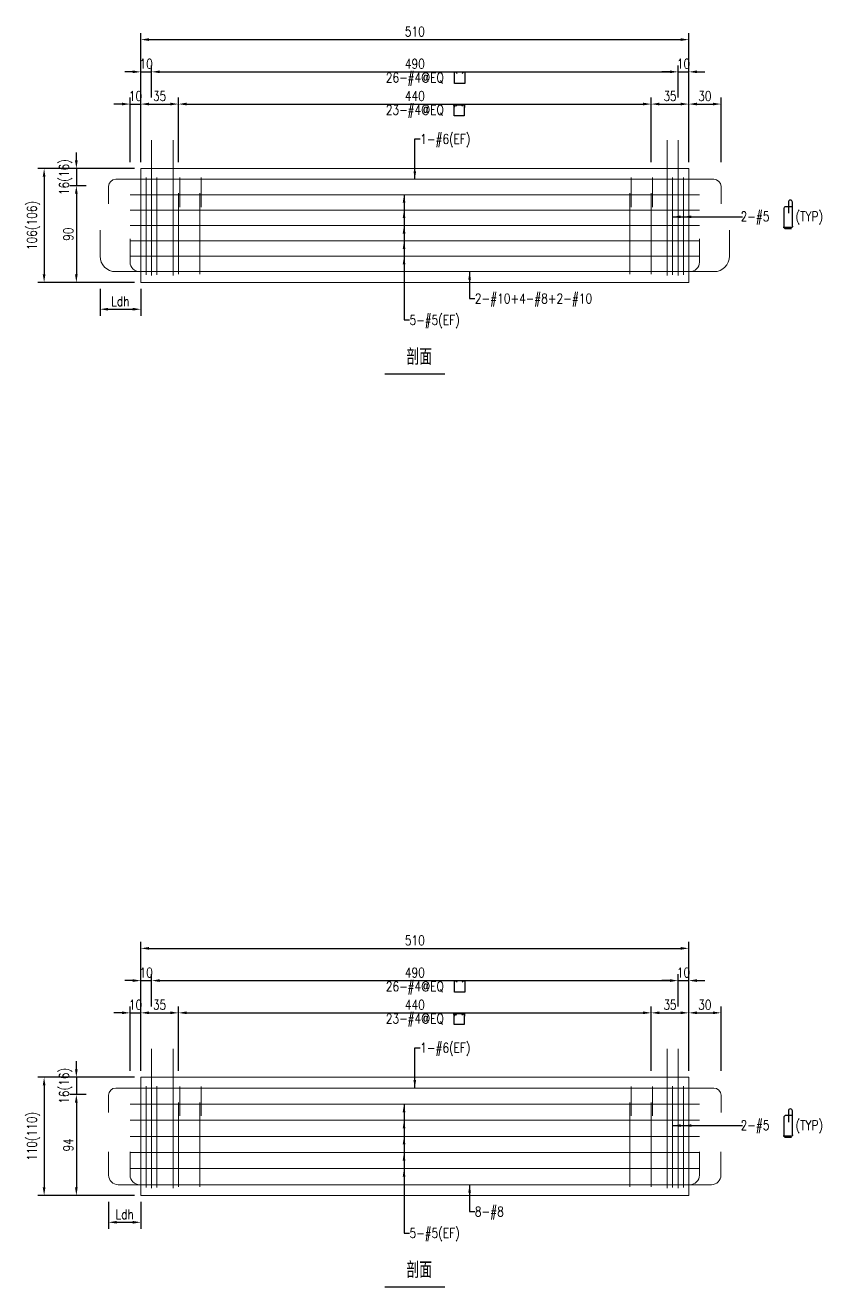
# Model space of a CAD drawing. Extents: x -4754 to 8167, y -19960 to 3841.
# Drawn here: x 6128 to 6869, y 1908 to 3082 of the extents above; entities that cross this region are included whole.
import ezdxf
from ezdxf.enums import TextEntityAlignment as Align

# ---------------------------------------------------------------- set-up
doc = ezdxf.new("R2010")
doc.units = 0
doc.header["$LTSCALE"] = 3
doc.layers.get('0').update_dxf_attribs({"linetype": 'CONTINUOUS'})
doc.layers.add('HB_0', color=7, linetype='CONTINUOUS', transparency=0.5)
for name, color, linetype in [('HB_DIM', 1, 'CONTINUOUS'), ('HB_TXT_CTEXT', 2, 'CONTINUOUS'), ('鋼筋', 3, 'CONTINUOUS')]:
    doc.layers.add(name, color=color, linetype=linetype)
doc.styles.get("Standard").update_dxf_attribs({"font": 'ROMANS.shx', "width": 0.8, "bigfont": 'chineset.shx'})
doc.dimstyles.new('30', dxfattribs={"dimscale": 3, "dimtxt": 3, "dimasz": 2.5, "dimexe": 2, "dimexo": 2, "dimgap": 1, "dimtad": 1, "dimdsep": 46, "dimtxsty": 'Standard', "dimcen": 0, "dimclrd": 256, "dimclre": 256, "dimclrt": 2, "dimadec": 0, "dimazin": 0, "dimtfac": 1, "dimtix": 1, "dimtmove": 2, "dimatfit": 3, "dimfxl": 1, "dimtolj": 1, "dimtzin": 0, "dimarcsym": 0})

# ---------------------------------------------------------------- blocks, each defined once
blk = doc.blocks.new('beam_SectionSide')
at = {"layer": 'HB_TXT_CTEXT', "color": 4, "linetype": 'Continuous'}
blk.add_line((-27.8, 0), (27.8, 0), dxfattribs=at)
at = {"layer": 'HB_TXT_CTEXT', "color": 4, "linetype": 'Continuous', "width": 0.8}
blk.add_text(' 剖面', height=15, rotation=360, dxfattribs=at).set_placement((0, 16.5), align=Align.MIDDLE)
blk = doc.blocks.new('rebar_arrowD')
at = {"color": 1, "linetype": 'Continuous'}
blk.add_solid([(-1.25, -7.5), (0, 0), (1.25, -7.5)], dxfattribs=at)
blk = doc.blocks.new('*D384')
at = {"layer": 'HB_DIM', "linetype": 'Continuous', "lineweight": -2}
for p, q in [((6197.6, 2836.5), (6197.6, 2811.5)), ((6235.6, 2836.5), (6235.6, 2811.5)), ((6205.1, 2817.5), (6228.1, 2817.5))]:
    blk.add_line(p, q, dxfattribs=at)
at = {"layer": 'HB_DIM'}
for points in [[(6205.1, 2818.8), (6205.1, 2816.3), (6197.6, 2817.5)], [(6228.1, 2816.3), (6228.1, 2818.8), (6235.6, 2817.5)]]:
    blk.add_solid(points, dxfattribs=at)
at = {"layer": 'HB_DIM', "color": 2, "linetype": 'Continuous', "insert": (6216.6, 2825), "char_height": 9, "attachment_point": 5, "rotation": 0}
blk.add_mtext('\\A1;Ldh', dxfattribs=at)
blk = doc.blocks.new('rebar_arrowU')
at = {"color": 1, "linetype": 'Continuous'}
blk.add_solid([(-1.25, -7.5), (0, 0), (1.25, -7.5)], dxfattribs=at)
blk = doc.blocks.new('rebar_arrowL')
at = {"color": 1, "linetype": 'Continuous', "extrusion": (0, 0, -1)}
blk.add_solid([(-7.5, 1.3), (0, 0), (-7.5, -1.2)], dxfattribs=at)
blk = doc.blocks.new('rebar_2Tie_180_90')
at = {"layer": 'HB_TXT_CTEXT', "linetype": 'Continuous'}
for points in [[(46.5, -8.7), (46.5, 13.7, 1), (42.7, 13.7), (42.7, 3.3)], [(45.7, 9.3), (39.8, 9.3, 0.414214), (38.6, 8.1), (38.6, -9.6)], [(46.5, -8.7, -0.414214), (45.3, -9.9), (37.8, -9.9)], [(38.6, -9.6, 0.414214), (39.8, -10.8), (45.7, -10.8)]]:
    blk.add_lwpolyline(points, format="xyb", dxfattribs=at)
at = {"color": 2, "linetype": 'Continuous', "width": 0.8}
for tag, p in [('2-D16', (-1.7, 0.4)), ('(TYP)', (49.4, 0.4))]:
    blk.add_attdef(tag, text='', height=9, dxfattribs=at).set_placement(p, align=Align.MIDDLE_LEFT)
blk = doc.blocks.new('*D385')
at = {"layer": 'HB_DIM', "linetype": 'Continuous', "lineweight": -2}
for p, q in [((6235.6, 2954.5), (6235.6, 3074.5)), ((6243.1, 3068.5), (6738.1, 3068.5)), ((6745.6, 2954.5), (6745.6, 3074.5))]:
    blk.add_line(p, q, dxfattribs=at)
at = {"layer": 'HB_DIM'}
for points in [[(6243.1, 3069.8), (6243.1, 3067.3), (6235.6, 3068.5)], [(6738.1, 3067.3), (6738.1, 3069.8), (6745.6, 3068.5)]]:
    blk.add_solid(points, dxfattribs=at)
at = {"layer": 'HB_DIM', "color": 2, "linetype": 'Continuous', "insert": (6490.6, 3076), "char_height": 9, "attachment_point": 5, "rotation": 0}
blk.add_mtext('\\A1;510', dxfattribs=at)
blk = doc.blocks.new('*D386')
at = {"layer": 'HB_DIM', "linetype": 'Continuous', "lineweight": -2}
for p, q in [((6235.6, 3014.5), (6235.6, 3044.5)), ((6245.6, 3014.5), (6245.6, 3044.5)), ((6228.1, 3038.5), (6220.6, 3038.5)), ((6235.6, 3038.5), (6245.6, 3038.5)), ((6253.1, 3038.5), (6260.6, 3038.5))]:
    blk.add_line(p, q, dxfattribs=at)
at = {"layer": 'HB_DIM'}
for points in [[(6228.1, 3037.3), (6228.1, 3039.8), (6235.6, 3038.5)], [(6253.1, 3039.8), (6253.1, 3037.3), (6245.6, 3038.5)]]:
    blk.add_solid(points, dxfattribs=at)
at = {"layer": 'HB_DIM', "color": 2, "linetype": 'Continuous', "insert": (6240.6, 3046), "char_height": 9, "attachment_point": 5, "rotation": 0}
blk.add_mtext('\\A1;10', dxfattribs=at)
blk = doc.blocks.new('*D387')
at = {"layer": 'HB_DIM', "linetype": 'Continuous', "lineweight": -2}
for p, q in [((6245.6, 3014.5), (6245.6, 3044.5)), ((6735.6, 3014.5), (6735.6, 3044.5)), ((6253.1, 3038.5), (6728.1, 3038.5))]:
    blk.add_line(p, q, dxfattribs=at)
at = {"layer": 'HB_DIM'}
for points in [[(6253.1, 3039.8), (6253.1, 3037.3), (6245.6, 3038.5)], [(6728.1, 3037.3), (6728.1, 3039.8), (6735.6, 3038.5)]]:
    blk.add_solid(points, dxfattribs=at)
at = {"layer": 'HB_DIM', "color": 2, "linetype": 'Continuous', "insert": (6490.6, 3046), "char_height": 9, "attachment_point": 5, "rotation": 0}
blk.add_mtext('\\A1;490', dxfattribs=at)
blk = doc.blocks.new('*D388')
at = {"layer": 'HB_DIM', "linetype": 'Continuous', "lineweight": -2}
for p, q in [((6735.6, 3014.5), (6735.6, 3044.5)), ((6745.6, 3014.5), (6745.6, 3044.5)), ((6728.1, 3038.5), (6720.6, 3038.5)), ((6735.6, 3038.5), (6745.6, 3038.5)), ((6753.1, 3038.5), (6760.6, 3038.5))]:
    blk.add_line(p, q, dxfattribs=at)
at = {"layer": 'HB_DIM'}
for points in [[(6728.1, 3037.3), (6728.1, 3039.8), (6735.6, 3038.5)], [(6753.1, 3039.8), (6753.1, 3037.3), (6745.6, 3038.5)]]:
    blk.add_solid(points, dxfattribs=at)
at = {"layer": 'HB_DIM', "color": 2, "linetype": 'Continuous', "insert": (6740.6, 3046), "char_height": 9, "attachment_point": 5, "rotation": 0}
blk.add_mtext('\\A1;10', dxfattribs=at)
blk = doc.blocks.new('*D389')
at = {"layer": 'HB_DIM', "linetype": 'Continuous', "lineweight": -2}
for p, q in [((6218.1, 3008.5), (6210.6, 3008.5)), ((6225.6, 2954.5), (6225.6, 3014.5)), ((6225.6, 3008.5), (6235.6, 3008.5)), ((6235.6, 2954.5), (6235.6, 3014.5)), ((6243.1, 3008.5), (6250.6, 3008.5))]:
    blk.add_line(p, q, dxfattribs=at)
at = {"layer": 'HB_DIM'}
for points in [[(6218.1, 3007.3), (6218.1, 3009.8), (6225.6, 3008.5)], [(6243.1, 3009.8), (6243.1, 3007.3), (6235.6, 3008.5)]]:
    blk.add_solid(points, dxfattribs=at)
at = {"layer": 'HB_DIM', "color": 2, "linetype": 'Continuous', "insert": (6230.6, 3016), "char_height": 9, "attachment_point": 5, "rotation": 0}
blk.add_mtext('\\A1;10', dxfattribs=at)
blk = doc.blocks.new('*D390')
at = {"layer": 'HB_DIM', "linetype": 'Continuous', "lineweight": -2}
for p, q in [((6235.6, 2954.5), (6235.6, 3014.5)), ((6243.1, 3008.5), (6263.1, 3008.5)), ((6270.6, 2954.5), (6270.6, 3014.5))]:
    blk.add_line(p, q, dxfattribs=at)
at = {"layer": 'HB_DIM'}
for points in [[(6243.1, 3009.8), (6243.1, 3007.3), (6235.6, 3008.5)], [(6263.1, 3007.3), (6263.1, 3009.8), (6270.6, 3008.5)]]:
    blk.add_solid(points, dxfattribs=at)
at = {"layer": 'HB_DIM', "color": 2, "linetype": 'Continuous', "insert": (6253.1, 3016), "char_height": 9, "attachment_point": 5, "rotation": 0}
blk.add_mtext('\\A1;35', dxfattribs=at)
blk = doc.blocks.new('*D391')
at = {"layer": 'HB_DIM', "linetype": 'Continuous', "lineweight": -2}
for p, q in [((6270.6, 2954.5), (6270.6, 3014.5)), ((6278.1, 3008.5), (6703.1, 3008.5)), ((6710.6, 2954.5), (6710.6, 3014.5))]:
    blk.add_line(p, q, dxfattribs=at)
at = {"layer": 'HB_DIM'}
for points in [[(6278.1, 3009.8), (6278.1, 3007.3), (6270.6, 3008.5)], [(6703.1, 3007.3), (6703.1, 3009.8), (6710.6, 3008.5)]]:
    blk.add_solid(points, dxfattribs=at)
at = {"layer": 'HB_DIM', "color": 2, "linetype": 'Continuous', "insert": (6490.6, 3016), "char_height": 9, "attachment_point": 5, "rotation": 0}
blk.add_mtext('\\A1;440', dxfattribs=at)
blk = doc.blocks.new('*D392')
at = {"layer": 'HB_DIM', "linetype": 'Continuous', "lineweight": -2}
for p, q in [((6710.6, 2954.5), (6710.6, 3014.5)), ((6718.1, 3008.5), (6738.1, 3008.5)), ((6745.6, 2954.5), (6745.6, 3014.5))]:
    blk.add_line(p, q, dxfattribs=at)
at = {"layer": 'HB_DIM'}
for points in [[(6718.1, 3009.8), (6718.1, 3007.3), (6710.6, 3008.5)], [(6738.1, 3007.3), (6738.1, 3009.8), (6745.6, 3008.5)]]:
    blk.add_solid(points, dxfattribs=at)
at = {"layer": 'HB_DIM', "color": 2, "linetype": 'Continuous', "insert": (6728.1, 3016), "char_height": 9, "attachment_point": 5, "rotation": 0}
blk.add_mtext('\\A1;35', dxfattribs=at)
blk = doc.blocks.new('*D393')
at = {"layer": 'HB_DIM', "linetype": 'Continuous', "lineweight": -2}
for p, q in [((6745.6, 2954.5), (6745.6, 3014.5)), ((6753.1, 3008.5), (6768.1, 3008.5)), ((6775.6, 2954.5), (6775.6, 3014.5))]:
    blk.add_line(p, q, dxfattribs=at)
at = {"layer": 'HB_DIM'}
for points in [[(6753.1, 3009.8), (6753.1, 3007.3), (6745.6, 3008.5)], [(6768.1, 3007.3), (6768.1, 3009.8), (6775.6, 3008.5)]]:
    blk.add_solid(points, dxfattribs=at)
at = {"layer": 'HB_DIM', "color": 2, "linetype": 'Continuous', "insert": (6760.6, 3016), "char_height": 9, "attachment_point": 5, "rotation": 0}
blk.add_mtext('\\A1;30', dxfattribs=at)
blk = doc.blocks.new('*D394')
at = {"layer": 'HB_DIM', "linetype": 'Continuous', "lineweight": -2}
for p, q in [((6229.6, 2948.5), (6139.6, 2948.5)), ((6145.6, 2941), (6145.6, 2850)), ((6229.6, 2842.5), (6139.6, 2842.5))]:
    blk.add_line(p, q, dxfattribs=at)
at = {"layer": 'HB_DIM'}
for points in [[(6146.8, 2941), (6144.3, 2941), (6145.6, 2948.5)], [(6144.3, 2850), (6146.8, 2850), (6145.6, 2842.5)]]:
    blk.add_solid(points, dxfattribs=at)
at = {"layer": 'HB_DIM', "color": 2, "linetype": 'Continuous', "insert": (6135.7, 2895.5), "char_height": 9, "attachment_point": 5, "rotation": 90}
blk.add_mtext('\\A1;106(106)', dxfattribs=at)
blk = doc.blocks.new('*D395')
at = {"layer": 'HB_DIM', "linetype": 'Continuous', "lineweight": -2}
for p, q in [((6175.6, 2956), (6175.6, 2963.5)), ((6229.6, 2948.5), (6169.6, 2948.5)), ((6175.6, 2948.5), (6175.6, 2932.5)), ((6184.6, 2932.5), (6169.6, 2932.5)), ((6175.6, 2925), (6175.6, 2917.5))]:
    blk.add_line(p, q, dxfattribs=at)
at = {"layer": 'HB_DIM'}
for points in [[(6174.3, 2956), (6176.8, 2956), (6175.6, 2948.5)], [(6176.8, 2925), (6174.3, 2925), (6175.6, 2932.5)]]:
    blk.add_solid(points, dxfattribs=at)
at = {"layer": 'HB_DIM', "color": 2, "linetype": 'Continuous', "insert": (6165.7, 2940.5), "char_height": 9, "attachment_point": 5, "rotation": 90}
blk.add_mtext('\\A1;16(16)', dxfattribs=at)
blk = doc.blocks.new('*D396')
at = {"layer": 'HB_DIM', "linetype": 'Continuous', "lineweight": -2}
for p, q in [((6184.6, 2932.5), (6169.6, 2932.5)), ((6175.6, 2925), (6175.6, 2850)), ((6229.6, 2842.5), (6169.6, 2842.5))]:
    blk.add_line(p, q, dxfattribs=at)
at = {"layer": 'HB_DIM'}
for points in [[(6176.8, 2925), (6174.3, 2925), (6175.6, 2932.5)], [(6174.3, 2850), (6176.8, 2850), (6175.6, 2842.5)]]:
    blk.add_solid(points, dxfattribs=at)
at = {"layer": 'HB_DIM', "color": 2, "linetype": 'Continuous', "insert": (6168.1, 2887.5), "char_height": 9, "attachment_point": 5, "rotation": 90}
blk.add_mtext('\\A1;90', dxfattribs=at)
blk = doc.blocks.new('dim_rebar_HoopU')
at = {"linetype": 'Continuous'}
blk.add_lwpolyline([(44.2, 4.5), (45.4, 5.7, -0.668179), (46.5, 5.3), (46.5, -4.7), (37, -4.7), (37, 5.3, -0.668179), (38.1, 5.7), (39.3, 4.5)], format="xyb", dxfattribs=at)
at = {"linetype": 'Continuous', "width": 0.8}
blk.add_attdef('25-D13@EQ', text='', height=9, dxfattribs=at).set_placement((0, 0), align=Align.MIDDLE)
blk = doc.blocks.new('dim_rebar_HoopUwithTie')
at = {"linetype": 'Continuous'}
for points in [[(37.7, 3.1), (36.5, 4.3, -0.668179), (36.9, 5.3), (45.8, 5.3, -0.414214), (46.4, 4.7), (46.4, 2.8)], [(43.9, 4), (45.1, 5.2, -0.668179), (46.1, 4.8), (46.1, -4.9), (36.7, -4.9), (36.7, 4.8, -0.668179), (37.7, 5.2), (38.9, 4)]]:
    blk.add_lwpolyline(points, format="xyb", dxfattribs=at)
at = {"linetype": 'Continuous', "width": 0.8}
blk.add_attdef('22-D13@EQ', text='', height=9, dxfattribs=at).set_placement((0, 0), align=Align.MIDDLE)
blk = doc.blocks.new('*D397')
at = {"layer": 'HB_DIM', "linetype": 'Continuous', "lineweight": -2}
for p, q in [((6205.6, 1986.5), (6205.6, 1961.5)), ((6235.6, 1986.5), (6235.6, 1961.5)), ((6213.1, 1967.5), (6228.1, 1967.5))]:
    blk.add_line(p, q, dxfattribs=at)
at = {"layer": 'HB_DIM'}
for points in [[(6213.1, 1968.8), (6213.1, 1966.3), (6205.6, 1967.5)], [(6228.1, 1966.3), (6228.1, 1968.8), (6235.6, 1967.5)]]:
    blk.add_solid(points, dxfattribs=at)
at = {"layer": 'HB_DIM', "color": 2, "linetype": 'Continuous', "insert": (6220.6, 1975), "char_height": 9, "attachment_point": 5, "rotation": 0}
blk.add_mtext('\\A1;Ldh', dxfattribs=at)
blk = doc.blocks.new('*D398')
at = {"layer": 'HB_DIM', "linetype": 'Continuous', "lineweight": -2}
for p, q in [((6235.6, 2108.5), (6235.6, 2228.5)), ((6243.1, 2222.5), (6738.1, 2222.5)), ((6745.6, 2108.5), (6745.6, 2228.5))]:
    blk.add_line(p, q, dxfattribs=at)
at = {"layer": 'HB_DIM'}
for points in [[(6243.1, 2223.8), (6243.1, 2221.3), (6235.6, 2222.5)], [(6738.1, 2221.3), (6738.1, 2223.8), (6745.6, 2222.5)]]:
    blk.add_solid(points, dxfattribs=at)
at = {"layer": 'HB_DIM', "color": 2, "linetype": 'Continuous', "insert": (6490.6, 2230), "char_height": 9, "attachment_point": 5, "rotation": 0}
blk.add_mtext('\\A1;510', dxfattribs=at)
blk = doc.blocks.new('*D399')
at = {"layer": 'HB_DIM', "linetype": 'Continuous', "lineweight": -2}
for p, q in [((6235.6, 2168.5), (6235.6, 2198.5)), ((6245.6, 2168.5), (6245.6, 2198.5)), ((6228.1, 2192.5), (6220.6, 2192.5)), ((6235.6, 2192.5), (6245.6, 2192.5)), ((6253.1, 2192.5), (6260.6, 2192.5))]:
    blk.add_line(p, q, dxfattribs=at)
at = {"layer": 'HB_DIM'}
for points in [[(6228.1, 2191.3), (6228.1, 2193.8), (6235.6, 2192.5)], [(6253.1, 2193.8), (6253.1, 2191.3), (6245.6, 2192.5)]]:
    blk.add_solid(points, dxfattribs=at)
at = {"layer": 'HB_DIM', "color": 2, "linetype": 'Continuous', "insert": (6240.6, 2200), "char_height": 9, "attachment_point": 5, "rotation": 0}
blk.add_mtext('\\A1;10', dxfattribs=at)
blk = doc.blocks.new('*D400')
at = {"layer": 'HB_DIM', "linetype": 'Continuous', "lineweight": -2}
for p, q in [((6245.6, 2168.5), (6245.6, 2198.5)), ((6735.6, 2168.5), (6735.6, 2198.5)), ((6253.1, 2192.5), (6728.1, 2192.5))]:
    blk.add_line(p, q, dxfattribs=at)
at = {"layer": 'HB_DIM'}
for points in [[(6253.1, 2193.8), (6253.1, 2191.3), (6245.6, 2192.5)], [(6728.1, 2191.3), (6728.1, 2193.8), (6735.6, 2192.5)]]:
    blk.add_solid(points, dxfattribs=at)
at = {"layer": 'HB_DIM', "color": 2, "linetype": 'Continuous', "insert": (6490.6, 2200), "char_height": 9, "attachment_point": 5, "rotation": 0}
blk.add_mtext('\\A1;490', dxfattribs=at)
blk = doc.blocks.new('*D401')
at = {"layer": 'HB_DIM', "linetype": 'Continuous', "lineweight": -2}
for p, q in [((6735.6, 2168.5), (6735.6, 2198.5)), ((6745.6, 2168.5), (6745.6, 2198.5)), ((6728.1, 2192.5), (6720.6, 2192.5)), ((6735.6, 2192.5), (6745.6, 2192.5)), ((6753.1, 2192.5), (6760.6, 2192.5))]:
    blk.add_line(p, q, dxfattribs=at)
at = {"layer": 'HB_DIM'}
for points in [[(6728.1, 2191.3), (6728.1, 2193.8), (6735.6, 2192.5)], [(6753.1, 2193.8), (6753.1, 2191.3), (6745.6, 2192.5)]]:
    blk.add_solid(points, dxfattribs=at)
at = {"layer": 'HB_DIM', "color": 2, "linetype": 'Continuous', "insert": (6740.6, 2200), "char_height": 9, "attachment_point": 5, "rotation": 0}
blk.add_mtext('\\A1;10', dxfattribs=at)
blk = doc.blocks.new('*D402')
at = {"layer": 'HB_DIM', "linetype": 'Continuous', "lineweight": -2}
for p, q in [((6218.1, 2162.5), (6210.6, 2162.5)), ((6225.6, 2108.5), (6225.6, 2168.5)), ((6225.6, 2162.5), (6235.6, 2162.5)), ((6235.6, 2108.5), (6235.6, 2168.5)), ((6243.1, 2162.5), (6250.6, 2162.5))]:
    blk.add_line(p, q, dxfattribs=at)
at = {"layer": 'HB_DIM'}
for points in [[(6218.1, 2161.3), (6218.1, 2163.8), (6225.6, 2162.5)], [(6243.1, 2163.8), (6243.1, 2161.3), (6235.6, 2162.5)]]:
    blk.add_solid(points, dxfattribs=at)
at = {"layer": 'HB_DIM', "color": 2, "linetype": 'Continuous', "insert": (6230.6, 2170), "char_height": 9, "attachment_point": 5, "rotation": 0}
blk.add_mtext('\\A1;10', dxfattribs=at)
blk = doc.blocks.new('*D403')
at = {"layer": 'HB_DIM', "linetype": 'Continuous', "lineweight": -2}
for p, q in [((6235.6, 2108.5), (6235.6, 2168.5)), ((6243.1, 2162.5), (6263.1, 2162.5)), ((6270.6, 2108.5), (6270.6, 2168.5))]:
    blk.add_line(p, q, dxfattribs=at)
at = {"layer": 'HB_DIM'}
for points in [[(6243.1, 2163.8), (6243.1, 2161.3), (6235.6, 2162.5)], [(6263.1, 2161.3), (6263.1, 2163.8), (6270.6, 2162.5)]]:
    blk.add_solid(points, dxfattribs=at)
at = {"layer": 'HB_DIM', "color": 2, "linetype": 'Continuous', "insert": (6253.1, 2170), "char_height": 9, "attachment_point": 5, "rotation": 0}
blk.add_mtext('\\A1;35', dxfattribs=at)
blk = doc.blocks.new('*D404')
at = {"layer": 'HB_DIM', "linetype": 'Continuous', "lineweight": -2}
for p, q in [((6270.6, 2108.5), (6270.6, 2168.5)), ((6278.1, 2162.5), (6703.1, 2162.5)), ((6710.6, 2108.5), (6710.6, 2168.5))]:
    blk.add_line(p, q, dxfattribs=at)
at = {"layer": 'HB_DIM'}
for points in [[(6278.1, 2163.8), (6278.1, 2161.3), (6270.6, 2162.5)], [(6703.1, 2161.3), (6703.1, 2163.8), (6710.6, 2162.5)]]:
    blk.add_solid(points, dxfattribs=at)
at = {"layer": 'HB_DIM', "color": 2, "linetype": 'Continuous', "insert": (6490.6, 2170), "char_height": 9, "attachment_point": 5, "rotation": 0}
blk.add_mtext('\\A1;440', dxfattribs=at)
blk = doc.blocks.new('*D405')
at = {"layer": 'HB_DIM', "linetype": 'Continuous', "lineweight": -2}
for p, q in [((6710.6, 2108.5), (6710.6, 2168.5)), ((6718.1, 2162.5), (6738.1, 2162.5)), ((6745.6, 2108.5), (6745.6, 2168.5))]:
    blk.add_line(p, q, dxfattribs=at)
at = {"layer": 'HB_DIM'}
for points in [[(6718.1, 2163.8), (6718.1, 2161.3), (6710.6, 2162.5)], [(6738.1, 2161.3), (6738.1, 2163.8), (6745.6, 2162.5)]]:
    blk.add_solid(points, dxfattribs=at)
at = {"layer": 'HB_DIM', "color": 2, "linetype": 'Continuous', "insert": (6728.1, 2170), "char_height": 9, "attachment_point": 5, "rotation": 0}
blk.add_mtext('\\A1;35', dxfattribs=at)
blk = doc.blocks.new('*D406')
at = {"layer": 'HB_DIM', "linetype": 'Continuous', "lineweight": -2}
for p, q in [((6745.6, 2108.5), (6745.6, 2168.5)), ((6753.1, 2162.5), (6768.1, 2162.5)), ((6775.6, 2108.5), (6775.6, 2168.5))]:
    blk.add_line(p, q, dxfattribs=at)
at = {"layer": 'HB_DIM'}
for points in [[(6753.1, 2163.8), (6753.1, 2161.3), (6745.6, 2162.5)], [(6768.1, 2161.3), (6768.1, 2163.8), (6775.6, 2162.5)]]:
    blk.add_solid(points, dxfattribs=at)
at = {"layer": 'HB_DIM', "color": 2, "linetype": 'Continuous', "insert": (6760.6, 2170), "char_height": 9, "attachment_point": 5, "rotation": 0}
blk.add_mtext('\\A1;30', dxfattribs=at)
blk = doc.blocks.new('*D407')
at = {"layer": 'HB_DIM', "linetype": 'Continuous', "lineweight": -2}
for p, q in [((6229.6, 2102.5), (6139.6, 2102.5)), ((6145.6, 2095), (6145.6, 2000)), ((6229.6, 1992.5), (6139.6, 1992.5))]:
    blk.add_line(p, q, dxfattribs=at)
at = {"layer": 'HB_DIM'}
for points in [[(6146.8, 2095), (6144.3, 2095), (6145.6, 2102.5)], [(6144.3, 2000), (6146.8, 2000), (6145.6, 1992.5)]]:
    blk.add_solid(points, dxfattribs=at)
at = {"layer": 'HB_DIM', "color": 2, "linetype": 'Continuous', "insert": (6135.7, 2047.5), "char_height": 9, "attachment_point": 5, "rotation": 90}
blk.add_mtext('\\A1;110(110)', dxfattribs=at)
blk = doc.blocks.new('*D408')
at = {"layer": 'HB_DIM', "linetype": 'Continuous', "lineweight": -2}
for p, q in [((6175.6, 2110), (6175.6, 2117.5)), ((6229.6, 2102.5), (6169.6, 2102.5)), ((6175.6, 2102.5), (6175.6, 2086.5)), ((6184.6, 2086.5), (6169.6, 2086.5)), ((6175.6, 2079), (6175.6, 2071.5))]:
    blk.add_line(p, q, dxfattribs=at)
at = {"layer": 'HB_DIM'}
for points in [[(6174.3, 2110), (6176.8, 2110), (6175.6, 2102.5)], [(6176.8, 2079), (6174.3, 2079), (6175.6, 2086.5)]]:
    blk.add_solid(points, dxfattribs=at)
at = {"layer": 'HB_DIM', "color": 2, "linetype": 'Continuous', "insert": (6165.7, 2094.5), "char_height": 9, "attachment_point": 5, "rotation": 90}
blk.add_mtext('\\A1;16(16)', dxfattribs=at)
blk = doc.blocks.new('*D409')
at = {"layer": 'HB_DIM', "linetype": 'Continuous', "lineweight": -2}
for p, q in [((6184.6, 2086.5), (6169.6, 2086.5)), ((6175.6, 2079), (6175.6, 2000)), ((6229.6, 1992.5), (6169.6, 1992.5))]:
    blk.add_line(p, q, dxfattribs=at)
at = {"layer": 'HB_DIM'}
for points in [[(6176.8, 2079), (6174.3, 2079), (6175.6, 2086.5)], [(6174.3, 2000), (6176.8, 2000), (6175.6, 1992.5)]]:
    blk.add_solid(points, dxfattribs=at)
at = {"layer": 'HB_DIM', "color": 2, "linetype": 'Continuous', "insert": (6168.1, 2039.5), "char_height": 9, "attachment_point": 5, "rotation": 90}
blk.add_mtext('\\A1;94', dxfattribs=at)

msp = doc.modelspace()

# ---------------------------------------------------------------- linework, layer by layer
at = {"layer": 'HB_0', "lineweight": 5}
for p, q in [((6255.573, 2948.507), (6235.573, 2948.507)), ((6235.573, 2948.507), (6235.573, 2932.507, 8)), ((6255.573, 2948.507, 108), (6235.573, 2948.507, 108)), ((6235.573, 2948.507, 108), (6235.573, 2842.507, 108)), ((6725.573, 2948.507, 108), (6255.573, 2948.507, 108)), ((6725.573, 2948.507), (6255.573, 2948.507)), ((6745.573, 2948.507), (6725.573, 2948.507)), ((6745.573, 2948.507, 108), (6725.573, 2948.507, 108)), ((6745.573, 2932.507, 8), (6745.573, 2948.507)), ((6745.573, 2842.507, 108), (6745.573, 2948.507, 108)), ((6235.573, 2932.507, 13), (6235.573, 2842.507, 13)), ((6745.573, 2842.507, 13), (6745.573, 2932.507, 13)), ((6235.573, 2842.507, 13), (6255.573, 2842.507, 18)), ((6235.573, 2842.507, 108), (6255.573, 2842.507, 108)), ((6255.573, 2842.507, 108), (6725.573, 2842.507, 108)), ((6725.573, 2842.507, 18), (6745.573, 2842.507, 13)), ((6725.573, 2842.507, 108), (6745.573, 2842.507, 108)), ((6255.573, 2102.507), (6235.573, 2102.507)), ((6235.573, 2102.507), (6235.573, 2086.507, 8)), ((6255.573, 2102.507, 108), (6235.573, 2102.507, 108)), ((6235.573, 2102.507, 108), (6235.573, 1992.507, 108)), ((6725.573, 2102.507, 108), (6255.573, 2102.507, 108)), ((6725.573, 2102.507), (6255.573, 2102.507)), ((6745.573, 2102.507), (6725.573, 2102.507)), ((6745.573, 2102.507, 108), (6725.573, 2102.507, 108)), ((6745.573, 2086.507, 8), (6745.573, 2102.507)), ((6745.573, 1992.507, 108), (6745.573, 2102.507, 108)), ((6235.573, 2086.507, 13), (6235.573, 1992.507, 13)), ((6745.573, 1992.507, 13), (6745.573, 2086.507, 13)), ((6235.573, 1992.507, 13), (6255.573, 1992.507, 18)), ((6235.573, 1992.507, 108), (6255.573, 1992.507, 108)), ((6255.573, 1992.507, 108), (6725.573, 1992.507, 108)), ((6725.573, 1992.507, 18), (6745.573, 1992.507, 13)), ((6725.573, 1992.507, 108), (6745.573, 1992.507, 108))]:
    msp.add_line(p, q, dxfattribs=at)
at = {"layer": 'HB_TXT_CTEXT', "color": 1, "linetype": 'Continuous'}
for points in [[(6490.573, 2938.507), (6490.573, 2946.007), (6490.573, 2976.007), (6495.573, 2976.007)], [(6480.573, 2924.174), (6480.573, 2866.841), (6480.573, 2807.507), (6485.573, 2807.507)], [(6730.573, 2903.507), (6740.573, 2903.507), (6795.573, 2903.507)], [(6541.573, 2852.507), (6541.573, 2842.507), (6541.573, 2827.507), (6546.573, 2827.507)], [(6490.573, 2092.507), (6490.573, 2100.007), (6490.573, 2130.007), (6495.573, 2130.007)], [(6480.573, 2077.507), (6480.573, 2017.507), (6480.573, 1957.507), (6485.573, 1957.507)], [(6730.573, 2057.507), (6740.573, 2057.507), (6795.573, 2057.507)], [(6541.573, 2002.507), (6541.573, 1992.507), (6541.573, 1977.507), (6546.573, 1977.507)]]:
    msp.add_lwpolyline(points, dxfattribs=at)
at = {"layer": '鋼筋', "lineweight": 5}
for p, q in [((6245.573, 2964.142, 14.605), (6245.573, 2971.762, 14.605)), ((6245.573, 2971.762, 8.255), (6245.573, 2852.167, 8.255)), ((6245.573, 2852.167, 87.745), (6245.573, 2971.762, 87.745)), ((6245.573, 2971.762, 81.395), (6245.573, 2964.142, 81.395)), ((6265.573, 2964.142, 14.605), (6265.573, 2971.762, 14.605)), ((6265.573, 2971.762, 8.255), (6265.573, 2852.167, 8.255)), ((6265.573, 2852.167, 87.745), (6265.573, 2971.762, 87.745)), ((6265.573, 2971.762, 81.395), (6265.573, 2964.142, 81.395)), ((6725.573, 2964.142, 14.605), (6725.573, 2971.762, 14.605)), ((6725.573, 2971.762, 8.255), (6725.573, 2852.167, 8.255)), ((6725.573, 2852.167, 87.745), (6725.573, 2971.762, 87.745)), ((6725.573, 2971.762, 81.395), (6725.573, 2964.142, 81.395)), ((6735.573, 2964.142, 14.605), (6735.573, 2971.762, 14.605)), ((6735.573, 2971.762, 8.255), (6735.573, 2852.167, 8.255)), ((6735.573, 2852.167, 87.745), (6735.573, 2971.762, 87.745)), ((6735.573, 2971.762, 81.395), (6735.573, 2964.142, 81.395)), ((6212.258, 2938.507, -2), (6768.888, 2938.507, -2)), ((6240.573, 2853.68, -6.81), (6240.573, 2936.282, -6.81)), ((6240.573, 2936.282, 1.14), (6240.573, 2912.27, 1.14)), ((6250.573, 2853.68, -6.81), (6250.573, 2936.282, -6.81)), ((6250.573, 2936.282, 1.14), (6250.573, 2912.27, 1.14)), ((6271.843, 2912.51, 1.17), (6271.843, 2936.922, 1.17)), ((6271.843, 2936.922, -5.18), (6271.843, 2912.51, -5.18)), ((6291.843, 2912.51, 1.17), (6291.843, 2936.922, 1.17)), ((6291.843, 2936.922, -5.18), (6291.843, 2912.51, -5.18)), ((6691.843, 2912.51, 1.17), (6691.843, 2936.922, 1.17)), ((6691.843, 2936.922, -5.18), (6691.843, 2912.51, -5.18)), ((6711.843, 2912.51, 1.17), (6711.843, 2936.922, 1.17)), ((6711.843, 2936.922, -5.18), (6711.843, 2912.51, -5.18)), ((6730.573, 2853.68, -6.81), (6730.573, 2936.282, -6.81)), ((6730.573, 2936.282, 1.14), (6730.573, 2912.27, 1.14)), ((6740.573, 2853.68, -6.81), (6740.573, 2936.282, -6.81)), ((6740.573, 2936.282, 1.14), (6740.573, 2912.27, 1.14)), ((6205.573, 2915.587, -2), (6205.573, 2931.822, -2)), ((6775.573, 2931.822, -2), (6775.573, 2915.587, -2)), ((6225.573, 2924.174, -2), (6755.573, 2924.174, -2)), ((6270.573, 2914.809, 2.105), (6270.573, 2922.429, 2.105)), ((6270.573, 2922.429, -4.245), (6270.573, 2853.437, -4.245)), ((6270.573, 2853.437, 100.245), (6270.573, 2922.429, 100.245)), ((6270.573, 2922.429, 93.895), (6270.573, 2914.809, 93.895)), ((6290.573, 2914.809, 2.105), (6290.573, 2922.429, 2.105)), ((6290.573, 2922.429, -4.245), (6290.573, 2853.437, -4.245)), ((6290.573, 2853.437, 100.245), (6290.573, 2922.429, 100.245)), ((6290.573, 2922.429, 93.895), (6290.573, 2914.809, 93.895)), ((6690.573, 2914.809, 2.105), (6690.573, 2922.429, 2.105)), ((6690.573, 2922.429, -4.245), (6690.573, 2853.437, -4.245)), ((6690.573, 2853.437, 100.245), (6690.573, 2922.429, 100.245)), ((6690.573, 2922.429, 93.895), (6690.573, 2914.809, 93.895)), ((6710.573, 2914.809, 2.105), (6710.573, 2922.429, 2.105)), ((6710.573, 2922.429, -4.245), (6710.573, 2853.437, -4.245)), ((6710.573, 2853.437, 100.245), (6710.573, 2922.429, 100.245)), ((6710.573, 2922.429, 93.895), (6710.573, 2914.809, 93.895)), ((6225.573, 2909.841, -2), (6755.573, 2909.841, -2)), ((6197.622, 2891.147, -2), (6197.622, 2866.997, -2)), ((6197.622, 2891.147, 10.5), (6197.622, 2866.997, 10.5)), ((6225.573, 2895.507, -2), (6755.573, 2895.507, -2)), ((6783.525, 2866.997, -2), (6783.525, 2891.147, -2)), ((6783.525, 2866.997, 10.5), (6783.525, 2891.147, 10.5)), ((6225.573, 2881.174, -2), (6755.573, 2881.174, -2)), ((6225.636, 2882.987, 25.5), (6225.636, 2861.397, 25.5)), ((6225.636, 2882.987, 40.5), (6225.636, 2861.397, 40.5)), ((6755.51, 2861.397, 25.5), (6755.51, 2882.987, 25.5)), ((6755.51, 2861.397, 40.5), (6755.51, 2882.987, 40.5)), ((6225.573, 2866.841, -2), (6755.573, 2866.841, -2)), ((6212.112, 2852.507, -2), (6769.035, 2852.507, -2)), ((6212.112, 2852.507, 10.5), (6769.035, 2852.507, 10.5)), ((6234.526, 2852.507, 25.5), (6746.62, 2852.507, 25.5)), ((6234.526, 2852.507, 40.5), (6746.62, 2852.507, 40.5)), ((6240.573, 2849.705, 6.705), (6240.573, 2849.705, -2.835)), ((6245.573, 2848.992, 11.43), (6245.573, 2848.992, 84.57)), ((6250.573, 2849.705, 6.705), (6250.573, 2849.705, -2.835)), ((6265.573, 2848.992, 11.43), (6265.573, 2848.992, 84.57)), ((6270.573, 2850.262, -1.07), (6270.573, 2850.262, 97.07)), ((6290.573, 2850.262, -1.07), (6290.573, 2850.262, 97.07)), ((6690.573, 2850.262, -1.07), (6690.573, 2850.262, 97.07)), ((6710.573, 2850.262, -1.07), (6710.573, 2850.262, 97.07)), ((6725.573, 2848.992, 11.43), (6725.573, 2848.992, 84.57)), ((6730.573, 2849.705, 6.705), (6730.573, 2849.705, -2.835)), ((6735.573, 2848.992, 11.43), (6735.573, 2848.992, 84.57)), ((6740.573, 2849.705, 6.705), (6740.573, 2849.705, -2.835)), ((6245.573, 2118.142, 14.945), (6245.573, 2125.762, 14.945)), ((6245.573, 2125.762, 8.595), (6245.573, 2002.507, 8.595)), ((6245.573, 2002.507, 87.405), (6245.573, 2125.762, 87.405)), ((6245.573, 2125.762, 81.055), (6245.573, 2118.142, 81.055)), ((6265.573, 2118.142, 14.945), (6265.573, 2125.762, 14.945)), ((6265.573, 2125.762, 8.595), (6265.573, 2002.507, 8.595)), ((6265.573, 2002.507, 87.405), (6265.573, 2125.762, 87.405)), ((6265.573, 2125.762, 81.055), (6265.573, 2118.142, 81.055)), ((6725.573, 2118.142, 14.945), (6725.573, 2125.762, 14.945)), ((6725.573, 2125.762, 8.595), (6725.573, 2002.507, 8.595)), ((6725.573, 2002.507, 87.405), (6725.573, 2125.762, 87.405)), ((6725.573, 2125.762, 81.055), (6725.573, 2118.142, 81.055)), ((6735.573, 2118.142, 14.945), (6735.573, 2125.762, 14.945)), ((6735.573, 2125.762, 8.595), (6735.573, 2002.507, 8.595)), ((6735.573, 2002.507, 87.405), (6735.573, 2125.762, 87.405)), ((6735.573, 2125.762, 81.055), (6735.573, 2118.142, 81.055)), ((6212.258, 2092.507, -2), (6768.888, 2092.507, -2)), ((6271.843, 2066.51, 1.17), (6271.843, 2090.922, 1.17)), ((6271.843, 2090.922, -5.18), (6271.843, 2066.51, -5.18)), ((6291.843, 2066.51, 1.17), (6291.843, 2090.922, 1.17)), ((6291.843, 2090.922, -5.18), (6291.843, 2066.51, -5.18)), ((6691.843, 2066.51, 1.17), (6691.843, 2090.922, 1.17)), ((6691.843, 2090.922, -5.18), (6691.843, 2066.51, -5.18)), ((6711.843, 2066.51, 1.17), (6711.843, 2090.922, 1.17)), ((6711.843, 2090.922, -5.18), (6711.843, 2066.51, -5.18)), ((6205.573, 2069.587, -2), (6205.573, 2085.822, -2)), ((6240.573, 2004.02, -6.13), (6240.573, 2090.282, -6.13)), ((6240.573, 2090.282, 1.82), (6240.573, 2066.27, 1.82)), ((6250.573, 2004.02, -6.13), (6250.573, 2090.282, -6.13)), ((6250.573, 2090.282, 1.82), (6250.573, 2066.27, 1.82)), ((6730.573, 2004.02, -6.13), (6730.573, 2090.282, -6.13)), ((6730.573, 2090.282, 1.82), (6730.573, 2066.27, 1.82)), ((6740.573, 2004.02, -6.13), (6740.573, 2090.282, -6.13)), ((6740.573, 2090.282, 1.82), (6740.573, 2066.27, 1.82)), ((6775.573, 2085.822, -2), (6775.573, 2069.587, -2)), ((6225.573, 2077.507, -2), (6755.573, 2077.507, -2)), ((6270.573, 2068.142, 2.445), (6270.573, 2075.762, 2.445)), ((6270.573, 2075.762, -3.905), (6270.573, 2003.777, -3.905)), ((6270.573, 2003.777, 99.905), (6270.573, 2075.762, 99.905)), ((6270.573, 2075.762, 93.555), (6270.573, 2068.142, 93.555)), ((6290.573, 2068.142, 2.445), (6290.573, 2075.762, 2.445)), ((6290.573, 2075.762, -3.905), (6290.573, 2003.777, -3.905)), ((6290.573, 2003.777, 99.905), (6290.573, 2075.762, 99.905)), ((6290.573, 2075.762, 93.555), (6290.573, 2068.142, 93.555)), ((6690.573, 2068.142, 2.445), (6690.573, 2075.762, 2.445)), ((6690.573, 2075.762, -3.905), (6690.573, 2003.777, -3.905)), ((6690.573, 2003.777, 99.905), (6690.573, 2075.762, 99.905)), ((6690.573, 2075.762, 93.555), (6690.573, 2068.142, 93.555)), ((6710.573, 2068.142, 2.445), (6710.573, 2075.762, 2.445)), ((6710.573, 2075.762, -3.905), (6710.573, 2003.777, -3.905)), ((6710.573, 2003.777, 99.905), (6710.573, 2075.762, 99.905)), ((6710.573, 2075.762, 93.555), (6710.573, 2068.142, 93.555)), ((6225.573, 2062.507, -2), (6755.573, 2062.507, -2)), ((6225.573, 2047.507, -2), (6755.573, 2047.507, -2)), ((6205.636, 2032.987, -2), (6205.636, 2011.397, -2)), ((6205.636, 2032.987, 10.5), (6205.636, 2011.397, 10.5)), ((6225.573, 2032.507, -2), (6755.573, 2032.507, -2)), ((6225.636, 2032.987, 25.5), (6225.636, 2011.397, 25.5)), ((6225.636, 2032.987, 40.5), (6225.636, 2011.397, 40.5)), ((6755.51, 2011.397, 25.5), (6755.51, 2032.987, 25.5)), ((6755.51, 2011.397, 40.5), (6755.51, 2032.987, 40.5)), ((6775.51, 2011.397, -2), (6775.51, 2032.987, -2)), ((6775.51, 2011.397, 10.5), (6775.51, 2032.987, 10.5)), ((6225.573, 2017.507, -2), (6755.573, 2017.507, -2)), ((6214.526, 2002.507, -2), (6766.62, 2002.507, -2)), ((6214.526, 2002.507, 10.5), (6766.62, 2002.507, 10.5)), ((6234.526, 2002.507, 25.5), (6746.62, 2002.507, 25.5)), ((6234.526, 2002.507, 40.5), (6746.62, 2002.507, 40.5)), ((6240.573, 2000.045, 7.385), (6240.573, 2000.045, -2.155)), ((6245.573, 1999.332, 11.77), (6245.573, 1999.332, 84.23)), ((6250.573, 2000.045, 7.385), (6250.573, 2000.045, -2.155)), ((6265.573, 1999.332, 11.77), (6265.573, 1999.332, 84.23)), ((6270.573, 2000.602, -0.73), (6270.573, 2000.602, 96.73)), ((6290.573, 2000.602, -0.73), (6290.573, 2000.602, 96.73)), ((6690.573, 2000.602, -0.73), (6690.573, 2000.602, 96.73)), ((6710.573, 2000.602, -0.73), (6710.573, 2000.602, 96.73)), ((6725.573, 1999.332, 11.77), (6725.573, 1999.332, 84.23)), ((6730.573, 2000.045, 7.385), (6730.573, 2000.045, -2.155)), ((6735.573, 1999.332, 11.77), (6735.573, 1999.332, 84.23)), ((6740.573, 2000.045, 7.385), (6740.573, 2000.045, -2.155))]:
    msp.add_line(p, q, dxfattribs=at)
at = {"layer": '鋼筋', "lineweight": 5, "extrusion": (-1, 2.44929e-16, 0)}
for centre, start, end in [((-2971.762, 11.43, -6245.573), 90, 270), ((-2971.762, 84.57, -6245.573), 90, 270), ((-2971.762, 11.43, -6265.573), 90, 270), ((-2971.762, 84.57, -6265.573), 90, 270), ((-2971.762, 11.43, -6725.573), 90, 270), ((-2971.762, 84.57, -6725.573), 90, 270), ((-2971.762, 11.43, -6735.573), 90, 270), ((-2971.762, 84.57, -6735.573), 90, 270), ((-2936.922, -2.005, -6271.843), 90, 270), ((-2936.922, -2.005, -6291.843), 90, 270), ((-2936.922, -2.005, -6691.843), 90, 270), ((-2936.922, -2.005, -6711.843), 90, 270), ((-2922.429, -1.07, -6270.573), 90, 270), ((-2922.429, 97.07, -6270.573), 90, 270), ((-2922.429, -1.07, -6290.573), 90, 270), ((-2922.429, 97.07, -6290.573), 90, 270), ((-2922.429, -1.07, -6690.573), 90, 270), ((-2922.429, 97.07, -6690.573), 90, 270), ((-2922.429, -1.07, -6710.573), 90, 270), ((-2922.429, 97.07, -6710.573), 90, 270), ((-2852.167, 11.43, -6245.573), 270, 0), ((-2852.167, 84.57, -6245.573), 0, 90), ((-2852.167, 11.43, -6265.573), 270, 0), ((-2852.167, 84.57, -6265.573), 0, 90), ((-2853.437, -1.07, -6270.573), 270, 0), ((-2853.437, 97.07, -6270.573), 0, 90), ((-2853.437, -1.07, -6290.573), 270, 0), ((-2853.437, 97.07, -6290.573), 0, 90), ((-2853.437, -1.07, -6690.573), 270, 0), ((-2853.437, 97.07, -6690.573), 0, 90), ((-2853.437, -1.07, -6710.573), 270, 0), ((-2853.437, 97.07, -6710.573), 0, 90), ((-2852.167, 11.43, -6725.573), 270, 0), ((-2852.167, 84.57, -6725.573), 0, 90), ((-2852.167, 11.43, -6735.573), 270, 0), ((-2852.167, 84.57, -6735.573), 0, 90), ((-2125.762, 11.77, -6245.573), 90, 270), ((-2125.762, 84.23, -6245.573), 90, 270), ((-2125.762, 11.77, -6265.573), 90, 270), ((-2125.762, 84.23, -6265.573), 90, 270), ((-2125.762, 11.77, -6725.573), 90, 270), ((-2125.762, 84.23, -6725.573), 90, 270), ((-2125.762, 11.77, -6735.573), 90, 270), ((-2125.762, 84.23, -6735.573), 90, 270), ((-2090.922, -2.005, -6271.843), 90, 270), ((-2090.922, -2.005, -6291.843), 90, 270), ((-2090.922, -2.005, -6691.843), 90, 270), ((-2090.922, -2.005, -6711.843), 90, 270), ((-2075.762, -0.73, -6270.573), 90, 270), ((-2075.762, 96.73, -6270.573), 90, 270), ((-2075.762, -0.73, -6290.573), 90, 270), ((-2075.762, 96.73, -6290.573), 90, 270), ((-2075.762, -0.73, -6690.573), 90, 270), ((-2075.762, 96.73, -6690.573), 90, 270), ((-2075.762, -0.73, -6710.573), 90, 270), ((-2075.762, 96.73, -6710.573), 90, 270), ((-2002.507, 11.77, -6245.573), 270, 0), ((-2002.507, 84.23, -6245.573), 0, 90), ((-2002.507, 11.77, -6265.573), 270, 0), ((-2002.507, 84.23, -6265.573), 0, 90), ((-2003.777, -0.73, -6270.573), 270, 0), ((-2003.777, 96.73, -6270.573), 0, 90), ((-2003.777, -0.73, -6290.573), 270, 0), ((-2003.777, 96.73, -6290.573), 0, 90), ((-2003.777, -0.73, -6690.573), 270, 0), ((-2003.777, 96.73, -6690.573), 0, 90), ((-2003.777, -0.73, -6710.573), 270, 0), ((-2003.777, 96.73, -6710.573), 0, 90), ((-2002.507, 11.77, -6725.573), 270, 0), ((-2002.507, 84.23, -6725.573), 0, 90), ((-2002.507, 11.77, -6735.573), 270, 0), ((-2002.507, 84.23, -6735.573), 0, 90)]:
    msp.add_arc(centre, 3.175, start, end, dxfattribs=at)
at = {"layer": '鋼筋', "lineweight": 5, "extrusion": (0, 0, -1)}
for centre, start, end in [((-6212.258, 2931.822, 2), 0, 90), ((-6768.888, 2931.822, 2), 90, 180), ((-6212.258, 2085.822, 2), 0, 90), ((-6768.888, 2085.822, 2), 90, 180)]:
    msp.add_arc(centre, 6.685, start, end, dxfattribs=at)
at = {"layer": '鋼筋', "lineweight": 5, "extrusion": (1, -2.44929e-16, 1.22465e-16)}
for centre, start, end in [((2936.282, -2.835, 6240.573), 270, 90), ((2936.282, -2.835, 6250.573), 270, 90), ((2936.282, -2.835, 6730.573), 270, 90), ((2936.282, -2.835, 6740.573), 270, 90), ((2853.68, -2.835, 6240.573), 180, 270), ((2853.68, -2.835, 6250.573), 180, 270), ((2853.68, -2.835, 6730.573), 180, 270), ((2853.68, -2.835, 6740.573), 180, 270), ((2090.282, -2.155, 6240.573), 270, 90), ((2090.282, -2.155, 6250.573), 270, 90), ((2090.282, -2.155, 6730.573), 270, 90), ((2090.282, -2.155, 6740.573), 270, 90), ((2004.02, -2.155, 6240.573), 180, 270), ((2004.02, -2.155, 6250.573), 180, 270), ((2004.02, -2.155, 6730.573), 180, 270), ((2004.02, -2.155, 6740.573), 180, 270)]:
    msp.add_arc(centre, 3.975, start, end, dxfattribs=at)
at = {"layer": '鋼筋', "lineweight": 5}
for centre, radius, start, end in [((6212.112, 2866.997, -2), 14.49, 180, 270), ((6212.112, 2866.997, 10.5), 14.49, 180, 270), ((6769.035, 2866.997, -2), 14.49, 270, 0), ((6769.035, 2866.997, 10.5), 14.49, 270, 0), ((6234.526, 2861.397, 25.5), 8.89, 180, 270), ((6234.526, 2861.397, 40.5), 8.89, 180, 270), ((6746.62, 2861.397, 25.5), 8.89, 270, 0), ((6746.62, 2861.397, 40.5), 8.89, 270, 0), ((6214.526, 2011.397, -2), 8.89, 180, 270), ((6214.526, 2011.397, 10.5), 8.89, 180, 270), ((6234.526, 2011.397, 25.5), 8.89, 180, 270), ((6234.526, 2011.397, 40.5), 8.89, 180, 270), ((6746.62, 2011.397, 25.5), 8.89, 270, 0), ((6746.62, 2011.397, 40.5), 8.89, 270, 0), ((6766.62, 2011.397, -2), 8.89, 270, 0), ((6766.62, 2011.397, 10.5), 8.89, 270, 0)]:
    msp.add_arc(centre, radius, start, end, dxfattribs=at)

# ---------------------------------------------------------------- block references
at = {"layer": 'HB_TXT_CTEXT', "linetype": 'Continuous'}
for name, p, values in [('dim_rebar_HoopU', (6490.573, 3032.507), {'25-D13@EQ': '26-#4@EQ'}), ('dim_rebar_HoopUwithTie', (6490.573, 3002.507), {'22-D13@EQ': '23-#4@EQ'}), ('rebar_2Tie_180_90', (6795.573, 2903.507, 6.705), {'2-D16': '2-#5', '(TYP)': '(TYP)'}), ('dim_rebar_HoopU', (6490.573, 2186.507), {'25-D13@EQ': '26-#4@EQ'}), ('dim_rebar_HoopUwithTie', (6490.573, 2156.507), {'22-D13@EQ': '23-#4@EQ'}), ('rebar_2Tie_180_90', (6795.573, 2057.507, 7.385), {'2-D16': '2-#5', '(TYP)': '(TYP)'})]:
    msp.add_blockref(name, p, dxfattribs=at).add_auto_attribs(values)
at = {"layer": 'HB_TXT_CTEXT', "linetype": 'Continuous', "rotation": 180}
for p in [(6490.573, 2938.507, -2), (6490.573, 2092.507, -2)]:
    msp.add_blockref('rebar_arrowD', p, dxfattribs=at)
at = {"layer": 'HB_TXT_CTEXT', "linetype": 'Continuous'}
for name, p in [('rebar_arrowU', (6480.573, 2924.174, -2)), ('rebar_arrowU', (6480.573, 2909.841, -2)), ('rebar_arrowL', (6730.573, 2903.507, 6.705)), ('rebar_arrowL', (6740.573, 2903.507, 6.705)), ('rebar_arrowU', (6480.573, 2895.507, -2)), ('rebar_arrowU', (6480.573, 2881.174, -2)), ('rebar_arrowU', (6480.573, 2866.841, -2)), ('rebar_arrowU', (6541.573, 2852.507)), ('rebar_arrowU', (6480.573, 2077.507, -2)), ('rebar_arrowU', (6480.573, 2062.507, -2)), ('rebar_arrowL', (6730.573, 2057.507, 7.385)), ('rebar_arrowL', (6740.573, 2057.507, 7.385)), ('rebar_arrowU', (6480.573, 2047.507, -2)), ('rebar_arrowU', (6480.573, 2032.507, -2)), ('rebar_arrowU', (6480.573, 2017.507, -2)), ('rebar_arrowU', (6541.573, 2002.507))]:
    msp.add_blockref(name, p, dxfattribs=at)
at = {"layer": 'HB_TXT_CTEXT', "color": 0, "linetype": 'Continuous', "rotation": 360}
for p in [(6490.573, 2757.507), (6490.573, 1907.507)]:
    msp.add_blockref('beam_SectionSide', p, dxfattribs=at)

# ---------------------------------------------------------------- texts
at = {"layer": 'HB_TXT_CTEXT', "linetype": 'Continuous', "width": 0.8}
for s, p in [('1-#6(EF)', (6495.573, 2976.007, -2)), ('2-#10+4-#8+2-#10', (6546.573, 2827.507)), ('5-#5(EF)', (6485.573, 2807.507, -2)), ('1-#6(EF)', (6495.573, 2130.007, -2)), ('8-#8', (6546.573, 1977.507)), ('5-#5(EF)', (6485.573, 1957.507, -2))]:
    msp.add_text(s, height=9, dxfattribs=at).set_placement(p, align=Align.MIDDLE_LEFT)

# ---------------------------------------------------------------- dimensions: what is measured, and where the dimension line sits
at = {"layer": 'HB_DIM', "linetype": 'Continuous'}
for base, p1, p2, angle, override, picture, middle in [((6745.573, 3068.507), (6235.573, 2948.507), (6745.573, 2948.507), 0, {"dimpost": '<>'}, '*D385', (6490.573, 3076.007)), ((6245.573, 3038.507), (6235.573, 3008.507), (6245.573, 3008.507), 0, {"dimpost": '<>'}, '*D386', (6240.573, 3046.007)), ((6735.573, 3038.507), (6245.573, 3008.507), (6735.573, 3008.507), 0, {"dimpost": '<>'}, '*D387', (6490.573, 3046.007)), ((6745.573, 3038.507), (6735.573, 3008.507), (6745.573, 3008.507), 0, {"dimpost": '<>'}, '*D388', (6740.573, 3046.007)), ((6235.573, 3008.507), (6225.573, 2948.507), (6235.573, 2948.507), 0, {"dimpost": '<>'}, '*D389', (6230.573, 3016.007)), ((6270.573, 3008.507), (6235.573, 2948.507), (6270.573, 2948.507), 0, {"dimpost": '<>'}, '*D390', (6253.073, 3016.007)), ((6710.573, 3008.507), (6270.573, 2948.507), (6710.573, 2948.507), 0, {"dimpost": '<>'}, '*D391', (6490.573, 3016.007)), ((6745.573, 3008.507), (6710.573, 2948.507), (6745.573, 2948.507), 0, {"dimpost": '<>'}, '*D392', (6728.073, 3016.007)), ((6775.573, 3008.507), (6745.573, 2948.507), (6775.573, 2948.507), 0, {"dimpost": '<>'}, '*D393', (6760.573, 3016.007)), ((6175.573, 2842.507), (6190.573, 2932.507), (6235.573, 2842.507), 90, {"dimtad": 4, "dimpost": '<>'}, '*D396', (6168.073, 2887.507)), ((6745.573, 2222.507), (6235.573, 2102.507), (6745.573, 2102.507), 0, {"dimpost": '<>'}, '*D398', (6490.573, 2230.007)), ((6245.573, 2192.507), (6235.573, 2162.507), (6245.573, 2162.507), 0, {"dimpost": '<>'}, '*D399', (6240.573, 2200.007)), ((6735.573, 2192.507), (6245.573, 2162.507), (6735.573, 2162.507), 0, {"dimpost": '<>'}, '*D400', (6490.573, 2200.007)), ((6745.573, 2192.507), (6735.573, 2162.507), (6745.573, 2162.507), 0, {"dimpost": '<>'}, '*D401', (6740.573, 2200.007)), ((6235.573, 2162.507), (6225.573, 2102.507), (6235.573, 2102.507), 0, {"dimpost": '<>'}, '*D402', (6230.573, 2170.007)), ((6270.573, 2162.507), (6235.573, 2102.507), (6270.573, 2102.507), 0, {"dimpost": '<>'}, '*D403', (6253.073, 2170.007)), ((6710.573, 2162.507), (6270.573, 2102.507), (6710.573, 2102.507), 0, {"dimpost": '<>'}, '*D404', (6490.573, 2170.007)), ((6745.573, 2162.507), (6710.573, 2102.507), (6745.573, 2102.507), 0, {"dimpost": '<>'}, '*D405', (6728.073, 2170.007)), ((6775.573, 2162.507), (6745.573, 2102.507), (6775.573, 2102.507), 0, {"dimpost": '<>'}, '*D406', (6760.573, 2170.007)), ((6175.573, 1992.507), (6190.573, 2086.507), (6235.573, 1992.507), 90, {"dimtad": 4, "dimpost": '<>'}, '*D409', (6168.073, 2039.507))]:
    dim = msp.add_linear_dim(base=base, p1=p1, p2=p2, angle=angle, dimstyle='30', override=override, dxfattribs=at)
    dim.commit()
    dim.dimension.update_dxf_attribs({"geometry": picture, "text_midpoint": middle})
for base, p1, p2, angle, text, override, picture, middle in [((6175.573, 2932.507), (6235.573, 2948.507), (6190.573, 2932.507), 90, '<>(16)', {"dimtad": 4, "dimpost": '<>'}, '*D395', (6165.716, 2940.507)), ((6145.573, 2842.507), (6235.573, 2948.507), (6235.573, 2842.507), 90, '<>(106)', {"dimtad": 4, "dimpost": '<>'}, '*D394', (6135.716, 2895.507)), ((6235.573, 2817.507), (6197.622, 2842.507, -2), (6235.573, 2842.507), 0, 'Ldh', {"dimpost": '<>'}, '*D384', (6216.598, 2825.007)), ((6175.573, 2086.507), (6235.573, 2102.507), (6190.573, 2086.507), 90, '<>(16)', {"dimtad": 4, "dimpost": '<>'}, '*D408', (6165.716, 2094.507)), ((6145.573, 1992.507), (6235.573, 2102.507), (6235.573, 1992.507), 90, '<>(110)', {"dimtad": 4, "dimpost": '<>'}, '*D407', (6135.716, 2047.507)), ((6235.573, 1967.507), (6205.636, 1992.507, -2), (6235.573, 1992.507), 0, 'Ldh', {"dimpost": '<>'}, '*D397', (6220.605, 1975.007))]:
    dim = msp.add_linear_dim(base=base, p1=p1, p2=p2, angle=angle, text=text, dimstyle='30', override=override, dxfattribs=at)
    dim.commit()
    dim.dimension.update_dxf_attribs({"geometry": picture, "text_midpoint": middle})

doc.saveas('drawing.dxf')
